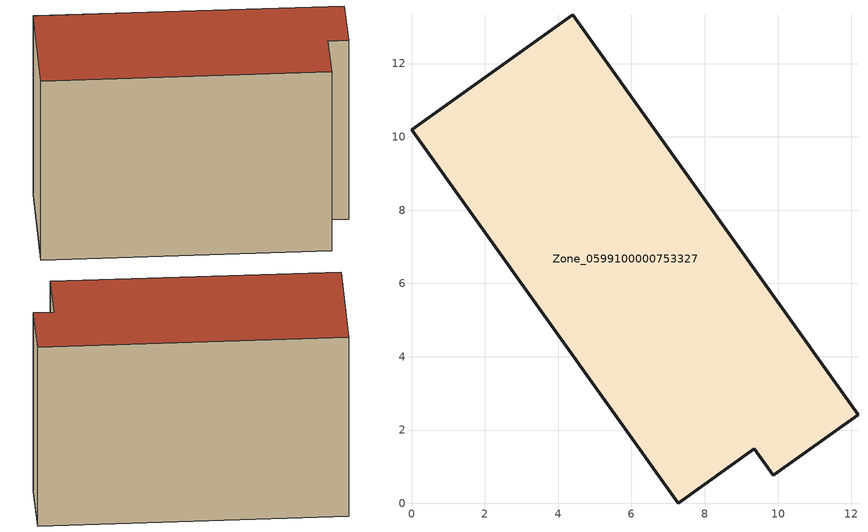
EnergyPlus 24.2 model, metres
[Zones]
Zone_0599100000753327
 floor ground (C_G): 0,10.2 4.39,13.33 12.18,2.42 9.87,0.76 9.35,1.49 7.28,0 z0
 wall outside (C_F): 4.39,13.33 0,10.2 7.28,0 9.35,1.49 9.87,0.76 12.18,2.42 4.39,13.33 z0:9.01
 roof outside (C_R): 12.18,2.42 4.39,13.33 0,10.2 7.28,0 9.35,1.49 9.87,0.76 z9.01
[BUILDING]
Pand.0599100000753327: North Axis=0; Terrain=City; Loads Convergence Tolerance Value=0.04; Temperature Convergence Tolerance Value=0.4; Solar Distribution=FullExterior; Maximum Number of Warmup Days=25; Minimum Number of Warmup Days=1
[Site:Location]
Rotterdam.The.Hague.AP_ZH_NLD Design_Conditions: Latitude=51.96; Longitude=4.45; Time Zone=1; Elevation=-4.5
[SITE:GROUNDTEMPERATURE:BUILDINGSURFACE]
18, 18, 18, 18, 18, 18, 18, 18, 18, 18, 18, 18
[MATERIAL] Thermal Absorptance=0.9; Solar Absorptance=0.7; Visible Absorptance=0.7
Name | Roughness | Thickness | Conductivity | Density | Specific Heat
G.TI.2006-2014 | MediumSmooth | 0.15 | 0.06 | 540 | 1210
F.TI.2006-2014 | Rough | 0.3 | 0.12 | 1920 | 840
R.TI.2006-2014 | MediumRough | 0.2 | 0.08 | 1500 | 1000
[CONSTRUCTION]
C_G: G.TI.2006-2014
C_F: F.TI.2006-2014
C_R: R.TI.2006-2014
[ZONE]
Zone_0599100000753327: Type=1; Multiplier=1; Ceiling Height=Autocalculate; Volume=Autocalculate; Floor Area=autocalculate; Part of Total Floor Area=Yes
[ZONEINFILTRATION:DESIGNFLOWRATE]
Infil_Zone_0599100000753327: Zone or ZoneList or Space or SpaceList=Zone_0599100000753327; Schedule=AlwaysOn; Design Flow Rate Calculation Method=Flow/Area; Flow Rate per Floor Area=0.0015; Constant Term Coefficient=1; Temperature Term Coefficient=0; Velocity Term Coefficient=0; Velocity Squared Term Coefficient=0
[HVACTEMPLATE:ZONE:IDEALLOADSAIRSYSTEM]
Zone_0599100000753327: Maximum Heating Supply Air Temperature=50; Minimum Cooling Supply Air Temperature=13; Maximum Heating Supply Air Humidity Ratio=0.0156; Minimum Cooling Supply Air Humidity Ratio=0.0077; Heating Limit=NoLimit; Cooling Limit=NoLimit; Dehumidification Control Type=ConstantSensibleHeatRatio; Cooling Sensible Heat Ratio=0.7; Dehumidification Setpoint=60; Humidification Control Type=None; Humidification Setpoint=30; Outdoor Air Method=None; Outdoor Air Flow Rate per Person=0.00944; Outdoor Air Flow Rate per Zone Floor Area=0; Outdoor Air Flow Rate per Zone=0; Demand Controlled Ventilation Type=None; Outdoor Air Economizer Type=NoEconomizer; Heat Recovery Type=None; Sensible Heat Recovery Effectiveness=0.7; Latent Heat Recovery Effectiveness=0.65
[ZONECONTROL:THERMOSTAT]
ThermostatControl_Zone_0599100000753327: Zone or ZoneList=Zone_0599100000753327; Control Type Schedule=DualSetpointControlType; Control 1=Thermostat_Zone_0599100000753327; Temperature Difference Between Cutout And Setpoint=0
[THERMOSTATSETPOINT:DUALSETPOINT]
Thermostat_Zone_0599100000753327: Heating Setpoint Temperature Schedule=HeatingSetpoint_Zone_0599100000753327; Cooling Setpoint Temperature Schedule=CoolingSetpoint_Zone_0599100000753327
[SCHEDULE:COMPACT]
HeatingSetpoint_Zone_0599100000753327: Through: 12/31, For: AllDays, Until: 24:00, 21
CoolingSetpoint_Zone_0599100000753327: Through: 12/31, For: AllDays, Until: 24:00, 24
DualSetpointControlType: Through: 12/31, For: AllDays, Until: 24:00, 4
AlwaysOn: Through: 12/31, For: AllDays, Until: 24:00, 1
